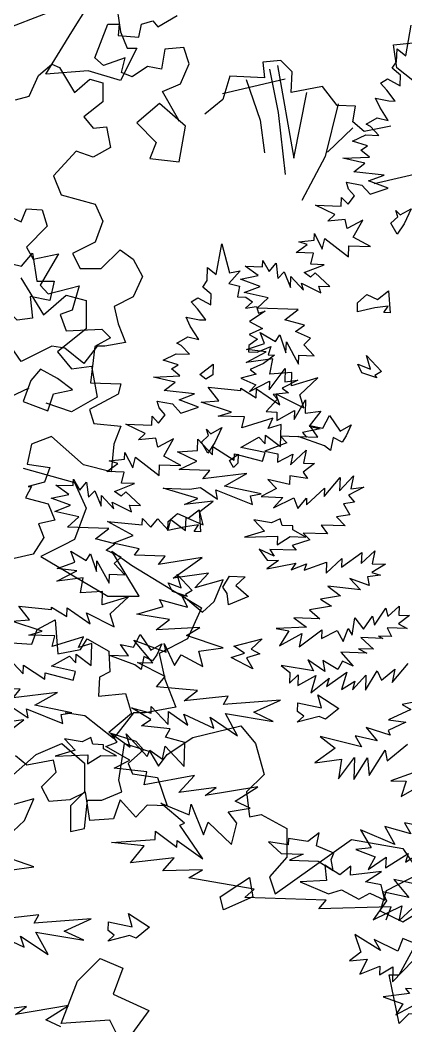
# Model space of a CAD drawing. Header units: inches. Extents: x 11.9 to 85.3, y 21.1 to 37.4.
# Drawn here: x 15.68 to 15.891, y 22.769 to 23.32 of the extents above; entities that cross this region are included whole.
import ezdxf

# ---------------------------------------------------------------- set-up
doc = ezdxf.new("R2010")
doc.units = ezdxf.units.IN
doc.header["$MEASUREMENT"] = 0
doc.layers.add('CAY', color=94, linetype='Continuous')
doc.layers.add('CAY-3', color=61, linetype='Continuous')

# ---------------------------------------------------------------- blocks, each defined once
blk = doc.blocks.new('A$C76451831')
at = {"layer": 'CAY'}
for p, q in [((3764, 1772.8), (3822.4, 1787)), ((3822.4, 1787), (3840.1, 1765.7)), ((3732.8, 1752.2), (3764, 1772.8)), ((3573, 1752.2), (3604.2, 1765.7)), ((3604.2, 1765.7), (3631.9, 1741.6)), ((3673.8, 1720.9), (3680.9, 1765.7)), ((3680.9, 1765.7), (3711.5, 1755.7)), ((3711.5, 1755.7), (3722.2, 1738)), ((3840.1, 1765.7), (3850.7, 1728)), ((3545.3, 1728), (3573, 1752.2)), ((3631.9, 1741.6), (3631.9, 1706.7)), ((3722.2, 1738), (3732.8, 1752.2)), ((3677.3, 1706.7), (3673.8, 1720.9)), ((3850.7, 1728), (3829.5, 1706.7)), ((3631.9, 1706.7), (3614.8, 1689.6)), ((3653.2, 1696.7), (3677.3, 1706.7)), ((3829.5, 1706.7), (3833, 1676.1)), ((3631.9, 1661.9), (3635.5, 1696.7)), ((3635.5, 1696.7), (3653.2, 1696.7)), ((3614.8, 1689.6), (3614.8, 1658.4)), ((3833, 1676.1), (3847.2, 1679)), ((3847.2, 1679), (3878.4, 1661.9)), ((3614.8, 1658.4), (3631.9, 1661.9)), ((3878.4, 1661.9), (3878.4, 1627.1)), ((3864.3, 1582.3), (3957.4, 1648.4)), ((3957.4, 1648.4), (4019.9, 1637.7)), ((4019.9, 1637.7), (4040.5, 1607.1)), ((3878.4, 1627.1), (3857.2, 1602.9)), ((4040.5, 1607.1), (3999.3, 1585.8)), ((3857.2, 1602.9), (3864.3, 1582.3)), ((3999.3, 1585.8), (3992.2, 1561.6)), ((3992.2, 1561.6), (4019.9, 1548.1)), ((4019.9, 1548.1), (4047.6, 1565.2)), ((1732.8, 1302.8), (1656.2, 1285.1)), ((4984.6, 1105.9), (4929.6, 1084.7)), ((5057.6, 1092.1), (5071.3, 1092.1)), ((5071.3, 1092.1), (5070.3, 1078.4)), ((5095.6, 1076.3), (5098.8, 1092.1)), ((5098.8, 1092.1), (5112.5, 1096.3)), ((5112.5, 1096.3), (5118.8, 1089)), ((5118.8, 1089), (5142, 1102.7)), ((5420.6, 1053.6), (5427.3, 1091)), ((5070.3, 1078.4), (5095.6, 1076.3)), ((5409.5, 1046.3), (5410, 1062.2)), ((5410, 1062.2), (5420.6, 1053.6)), ((4973.2, 1029.6), (4989.3, 1043.4)), ((4989.3, 1043.4), (4998.7, 1039.1)), ((5268.6, 1047.8), (5246.4, 1045.7)), ((5246.4, 1045.7), (5248.5, 1026.7)), ((5282.3, 1034.1), (5268.6, 1047.8)), ((5404.2, 1038.3), (5409.5, 1046.3)), ((4998.7, 1039.1), (5017.2, 1008.8)), ((5281.2, 1008.8), (5282.3, 1034.1)), ((5414.3, 1029.8), (5404.2, 1038.3)), ((4961.8, 1004.1), (4973.2, 1029.6)), ((5017.2, 1008.8), (5035.7, 1024.9)), ((5035.7, 1024.9), (5051.8, 1020.6)), ((5051.8, 1020.6), (5051.8, 997.4)), ((5273.8, 1025), (5197.2, 1007.3)), ((5206.3, 1028.8), (5197.9, 1000.4)), ((5248.5, 1026.7), (5206.3, 1028.8)), ((5390, 1020.2), (5398.3, 1025.4)), ((5397.8, 1011.8), (5390, 1020.2)), ((5398.3, 1025.4), (5413.9, 1016.7)), ((5413.9, 1016.7), (5414.3, 1029.8)), ((5319.2, 1016.2), (5281.2, 1008.8)), ((5337.1, 993), (5319.2, 1016.2)), ((5407.8, 998.3), (5397.8, 1011.8)), ((4945.3, 999.7), (4961.8, 1004.1)), ((5051.8, 997.4), (5028.6, 978.9)), ((5197.9, 1000.4), (5175.7, 982.4)), ((5389, 990.8), (5383.9, 1001.9)), ((5383.9, 1001.9), (5400.1, 998.6)), ((5400.1, 998.6), (5407.8, 998.3)), ((5359.3, 991.9), (5337.1, 993)), ((5356.1, 972.9), (5359.3, 991.9)), ((5399.3, 974.6), (5389, 990.8)), ((5028.6, 978.9), (5040, 965.1)), ((5369.8, 961.3), (5356.1, 972.9)), ((5372.4, 970.1), (5385.8, 977.8)), ((5377.7, 967.2), (5372.4, 970.1)), ((5385.8, 977.8), (5399.3, 974.6)), ((5040, 965.1), (5056.1, 967.1)), ((5056.1, 967.1), (5060.8, 941.9)), ((5355.8, 949.4), (5371.9, 957)), ((5402.5, 967.7), (5369.8, 961.3)), ((5371.9, 957), (5387.7, 956.4)), ((5387.7, 956.4), (5377.7, 967.2)), ((5374.2, 943.7), (5355.8, 949.4)), ((5019.2, 937.2), (4991.7, 907.3)), ((5040, 930.1), (5019.2, 937.2)), ((5060.8, 941.9), (5040, 930.1)), ((5365.8, 938.6), (5374.2, 943.7)), ((5376.4, 930.1), (5365.8, 938.6)), ((5344.2, 928.5), (5376.4, 930.1)), ((5370.7, 922.5), (5344.2, 928.5)), ((5357.2, 912.1), (5370.7, 922.5)), ((5394.2, 908.1), (5357.2, 912.1)), ((5375.4, 901.1), (5394.2, 908.1)), ((4991.7, 907.3), (5000.7, 884.1)), ((5351, 891), (5348.6, 899.3)), ((5348.6, 899.3), (5367.1, 895.9)), ((5367.1, 895.9), (5377.5, 884.7)), ((5399.1, 892.1), (5375.4, 901.1)), ((5000.7, 884.1), (5042.4, 872.7)), ((5358.4, 882.6), (5351, 891)), ((5377.5, 884.7), (5399.1, 892.1)), ((5042.4, 872.7), (5051.8, 851.9)), ((5310.5, 871.2), (5342.1, 870.1)), ((5334.1, 859.9), (5310.5, 871.2)), ((5342.1, 870.1), (5342.5, 880.9)), ((5342.5, 880.9), (5350.4, 872.5)), ((5350.4, 872.5), (5358.4, 882.6)), ((5325.6, 852), (5334.1, 859.9)), ((5051.8, 851.9), (5042.4, 826.3)), ((5347, 854), (5325.6, 852)), ((5349.4, 843.1), (5347, 854)), ((5368.3, 853.3), (5349.4, 843.1)), ((5356.7, 832.4), (5368.3, 853.3)), ((5309, 828.6), (5309.3, 836.7)), ((5309.3, 836.7), (5319, 817.8)), ((5042.4, 826.3), (5033.3, 821.6)), ((5287.1, 813.5), (5300.6, 823.4)), ((5290.3, 826.5), (5309, 828.6)), ((5300.6, 823.4), (5290.3, 826.5)), ((5319, 817.8), (5322.2, 830.9)), ((5322.2, 830.9), (5350.9, 808.5)), ((5377.6, 820.8), (5356.7, 832.4)), ((5033.3, 821.6), (5014.8, 812.5)), ((5014.8, 812.5), (5023.9, 794.1)), ((5049.4, 794.1), (5072.6, 816.9)), ((5072.6, 816.9), (5088.7, 805.5)), ((5308.4, 812.7), (5287.1, 813.5)), ((5305.2, 799.3), (5308.4, 812.7)), ((5350.9, 808.5), (5351.3, 821.7)), ((5351.3, 821.7), (5377.6, 820.8)), ((5088.7, 805.5), (5100.1, 784.6)), ((5246.2, 796.3), (5246.5, 804)), ((5246.5, 804), (5254.2, 790.6)), ((5254.2, 790.6), (5262.7, 800.7)), ((5262.7, 800.7), (5264.7, 782.1)), ((5296.7, 789.1), (5321.1, 798.7)), ((5321.1, 798.7), (5305.2, 799.3)), ((5023.9, 794.1), (5049.4, 794.1)), ((5219.4, 781), (5240.9, 785.6)), ((5240.9, 785.6), (5224.9, 797.1)), ((5224.9, 797.1), (5246.2, 796.3)), ((5264.7, 782.1), (5272.7, 790)), ((5272.7, 790), (5280.2, 771.1)), ((5304.7, 783.4), (5296.7, 789.1)), ((5310.3, 788.7), (5304.7, 783.4)), ((5328.3, 772.2), (5310.3, 788.7)), ((4951.7, 782.9), (4979.4, 737.5)), ((5100.1, 784.6), (5088.7, 759.5)), ((5243.1, 772.4), (5219.4, 781)), ((5280.2, 771.1), (5280.7, 784.3)), ((5280.7, 784.3), (5296, 767.8)), ((5296, 767.8), (5293.5, 776.1)), ((5293.5, 776.1), (5317.1, 764.4)), ((5314.7, 772.6), (5328.3, 772.2)), ((5317.1, 764.4), (5314.7, 772.6)), ((4979.4, 737.5), (5007.1, 761.7)), ((5007.1, 761.7), (5031.3, 755.2)), ((5223.8, 764.9), (5243.1, 772.4)), ((5253, 758.5), (5223.8, 764.9)), ((5031.3, 755.2), (5031.3, 720.4)), ((5088.7, 759.5), (5065.6, 747.7)), ((5239.5, 745.8), (5253, 758.5)), ((5065.6, 747.7), (5070.3, 726.8)), ((5289.7, 744), (5239.5, 745.8)), ((5273.4, 731.5), (5289.7, 744)), ((5070.3, 726.8), (5079.3, 704)), ((5297.2, 725.2), (5273.4, 731.5)), ((5286.5, 717.4), (5297.2, 725.2)), ((5031.3, 720.4), (4996.5, 692.7)), ((5248.4, 702.9), (5243.4, 716.2)), ((5243.4, 716.2), (5262.1, 705.1)), ((5262.1, 705.1), (5267.3, 713.1)), ((5267.3, 713.1), (5274.7, 691.5)), ((5304.8, 709.1), (5286.5, 717.4)), ((4952.3, 680.8), (4931.5, 710.7)), ((4989.3, 699.3), (4952.3, 680.8)), ((5005.4, 696.9), (4989.3, 699.3)), ((5044.7, 699.3), (5028.6, 678.5)), ((5054.2, 699.3), (5044.7, 699.3)), ((5079.3, 704), (5054.2, 699.3)), ((5226.8, 695.5), (5248.4, 702.9)), ((5274.7, 691.5), (5275.2, 704.7)), ((5275.2, 704.7), (5290.1, 677.4)), ((5296.4, 701.2), (5304.8, 709.1)), ((5309, 687.6), (5296.4, 701.2)), ((4996.5, 692.7), (5013.6, 672)), ((5028.6, 678.5), (5005.4, 696.9)), ((5226.3, 679.6), (5250.7, 692.4)), ((5250.7, 692.4), (5226.8, 695.5)), ((5290.1, 677.4), (5290.5, 688.3)), ((5290.5, 688.3), (5309, 687.6)), ((5013.6, 672), (5037.8, 675)), ((5037.8, 675), (5044.9, 637.2)), ((5258.6, 683.9), (5226.3, 679.6)), ((5255.2, 665.5), (5258.6, 683.9)), ((5282, 667.2), (5255.2, 665.5)), ((5281.5, 650.9), (5282, 667.2)), ((5313.5, 660.7), (5281.5, 650.9)), ((5291.5, 640.2), (5313.5, 660.7)), ((4917.8, 627.7), (4961.8, 648.6)), ((5179.9, 649.5), (5219.6, 645.4)), ((5192.9, 632.7), (5179.9, 649.5)), ((5219.6, 645.4), (5219.7, 648.1)), ((5219.7, 648.1), (5238.4, 636.6)), ((5238.4, 636.6), (5238.7, 647.4)), ((5238.7, 647.4), (5267.1, 627.9)), ((5262.5, 641.2), (5296.4, 624.1)), ((5267.1, 627.9), (5262.5, 641.2)), ((5296.4, 624.1), (5291.5, 640.2)), ((5013.6, 619.5), (4982.4, 630.1)), ((5044.9, 637.2), (5013.6, 619.5)), ((5171.6, 631.2), (5192.9, 632.7)), ((5208.3, 619), (5171.6, 631.2)), ((5192.3, 614.2), (5208.3, 619)), ((5224, 613.1), (5192.3, 614.2)), ((5220.8, 600), (5224, 613.1)), ((5258.8, 611.8), (5220.8, 600)), ((5252.9, 598.9), (5258.8, 611.8)), ((5268.9, 603.8), (5252.9, 598.9)), ((5268, 577.1), (5268.9, 603.8)), ((5249.5, 580.4), (5249.9, 590.8)), ((5249.9, 590.8), (5268, 577.1)), ((5166.8, 572.4), (5167.3, 586)), ((5167.3, 586), (5185.2, 566.8)), ((5185.2, 566.8), (5185.5, 577.2)), ((5185.5, 577.2), (5211.7, 560.4)), ((5219.9, 576), (5241.7, 588.4)), ((5241.7, 588.4), (5249.5, 580.4)), ((5142.7, 570.6), (5166.8, 572.4)), ((5166.3, 559.3), (5142.7, 570.6)), ((5211.7, 560.4), (5212, 568.1)), ((5212, 568.1), (5246.1, 559.2)), ((5249.2, 569.6), (5219.9, 576)), ((5246.1, 559.2), (5249.2, 569.6)), ((5144.7, 549.2), (5166.3, 559.3)), ((5181.8, 547.9), (5144.7, 549.2)), ((5173.3, 537.8), (5181.8, 547.9)), ((5227, 544), (5173.3, 537.8)), ((5199.7, 528.7), (5227, 544)), ((5244.7, 519.4), (5199.7, 528.7)), ((5125.3, 526.3), (5157, 525.2)), ((5167.5, 513.9), (5125.3, 526.3)), ((5157, 525.2), (5170.6, 527)), ((5170.6, 527), (5191.5, 513.1)), ((5189.1, 524.1), (5233.8, 506.2)), ((5191.5, 513.1), (5189.1, 524.1)), ((5231.5, 517.1), (5244.7, 519.4)), ((5233.8, 506.2), (5231.5, 517.1)), ((5150.9, 506.4), (5167.5, 513.9)), ((5185.9, 510.6), (5150.9, 506.4)), ((5169.6, 498), (5185.9, 510.6)), ((5174, 481.5), (5169.6, 498)), ((5057.3, 485.6), (5099.7, 481.8)), ((5088.4, 468.6), (5057.3, 485.6)), ((5099.7, 481.8), (5100, 489.5)), ((5100, 489.5), (5110.1, 478.8)), ((5110.1, 478.8), (5118.6, 488.9)), ((5118.6, 488.9), (5131.2, 475.3)), ((5131.2, 475.3), (5134.4, 488.3)), ((5134.4, 488.3), (5152.5, 474.6)), ((5152.5, 474.6), (5153.1, 490.4)), ((5153.1, 490.4), (5174, 481.5)), ((5064.1, 459.1), (5088.4, 468.6)), ((5096, 452.5), (5064.1, 459.1)), ((5062.5, 449.6), (5086.7, 432.5)), ((5090.3, 444.6), (5096, 452.5)), ((5127.4, 443.3), (5090.3, 444.6)), ((5119.3, 433.1), (5127.4, 443.3)), ((5172.7, 441.7), (5119.3, 433.1)), ((5137.3, 416.6), (5172.7, 441.7)), ((5180.2, 422.8), (5137.3, 416.6)), ((5163.7, 404.8), (5180.2, 422.8)), ((5198.4, 414.5), (5163.7, 404.8)), ((5187.1, 388.1), (5198.4, 414.5)), ((5154.7, 381.1), (5147.1, 397.2)), ((5147.1, 397.2), (5173, 375)), ((5093.2, 372.8), (5125.3, 382.1)), ((5120.6, 390.5), (5154.7, 381.1)), ((5125.3, 382.1), (5120.6, 390.5)), ((5171.9, 380.3), (5154.8, 342.6)), ((5173, 375), (5187.1, 388.1)), ((5132.9, 366), (5093.2, 372.8)), ((5116.6, 353.4), (5132.9, 366)), ((5169.7, 356.6), (5116.6, 353.4)), ((5153.5, 346.7), (5169.7, 356.6)), ((5198.3, 331.5), (5153.5, 346.7)), ((5112.4, 313.2), (5089.4, 340.8)), ((5089.4, 340.8), (5128.7, 326.2)), ((5154.8, 342.6), (5120.1, 324.9)), ((5126.4, 336.8), (5139.1, 310)), ((5128.7, 326.2), (5126.4, 336.8)), ((5168.7, 327.6), (5198.3, 331.5)), ((5120.1, 324.9), (5127.1, 293.6)), ((5139.1, 310), (5147.2, 322.9)), ((5147.2, 322.9), (5173.5, 308.8)), ((5173.5, 308.8), (5168.7, 327.6)), ((5093.9, 313.9), (5112.4, 313.2)), ((5127.7, 296.8), (5093.9, 313.9)), ((5116.8, 284), (5127.7, 296.8)), ((5167, 279.6), (5116.8, 284)), ((5127.1, 293.6), (5140.7, 259.4)), ((5150.7, 267), (5167, 279.6)), ((5204.4, 272.8), (5150.7, 267)), ((5198.6, 262.6), (5204.4, 272.8)), ((5110, 244.4), (5086.5, 258.4)), ((5086.5, 258.4), (5110.3, 252.1)), ((5140.7, 259.4), (5103, 252.3)), ((5110.3, 252.1), (5110.6, 260.2)), ((5110.6, 260.2), (5131.1, 238.2)), ((5268.1, 267.9), (5198.6, 262.6)), ((5235.4, 253.2), (5268.1, 267.9)), ((5029.8, 248.8), (5005.7, 252.3)), ((5064.6, 221), (5029.8, 248.8)), ((5088.8, 252.3), (5064.6, 221)), ((5103, 252.3), (5088.8, 252.3)), ((5131.1, 238.2), (5131.7, 254.1)), ((5131.7, 254.1), (5155.1, 237.4)), ((5155.1, 237.4), (5150.1, 250.7)), ((5150.1, 250.7), (5186.7, 233.6)), ((5186.7, 233.6), (5182.2, 246.9)), ((5182.2, 246.9), (5215.8, 224.4)), ((5200.9, 251.6), (5259, 241.9)), ((5215.8, 224.4), (5200.9, 251.6)), ((5259, 241.9), (5235.4, 253.2)), ((5098.9, 236.6), (5110, 244.4)), ((5133.6, 232.7), (5098.9, 236.6)), ((5069.2, 216.4), (5061.4, 227.5)), ((5061.4, 227.5), (5084.8, 210.4)), ((5080, 226.9), (5105.7, 199.2)), ((5084.8, 210.4), (5080, 226.9)), ((5127.8, 222.5), (5133.6, 232.7)), ((5151.6, 216.2), (5127.8, 222.5)), ((5055.4, 211.4), (5069.2, 216.4)), ((5084.3, 194.5), (5055.4, 211.4)), ((5124.2, 195.8), (5127.5, 211.6)), ((5127.5, 211.6), (5150.6, 186.8)), ((5150.6, 186.8), (5151.6, 216.2)), ((5105.7, 199.2), (5108.7, 206.8)), ((5108.7, 206.8), (5124.2, 195.8)), ((5065.3, 184.8), (5084.3, 194.5)), ((5105.1, 180.6), (5065.3, 184.8)), ((5101.8, 164.4), (5105.1, 180.6)), ((5163.4, 175.9), (5101.8, 164.4)), ((5144.1, 155.3), (5163.4, 175.9)), ((5189.6, 161.4), (5144.1, 155.3)), ((5240.4, 162.3), (5176.1, 151.4)), ((5176.1, 151.4), (5189.6, 161.4)), ((5213, 144.7), (5240.4, 162.3)), ((5150.9, 117.8), (5122.3, 142.4)), ((5122.3, 142.4), (5156.7, 128.1)), ((5156.7, 128.1), (5159.4, 141.1)), ((5159.4, 141.1), (5174.4, 103.4)), ((5204.4, 131.8), (5231.3, 136.3)), ((5231.3, 136.3), (5213, 144.7)), ((5214.8, 117.9), (5204.4, 131.8)), ((5145.4, 115.3), (5150.9, 117.8)), ((5173.4, 74.4), (5145.4, 115.3)), ((5174.4, 103.4), (5180, 119.1)), ((5180, 119.1), (5208.5, 91.8)), ((5208.5, 91.8), (5214.8, 117.9)), ((5115.3, 97.8), (5115.7, 108.2)), ((5115.7, 108.2), (5141.7, 88.7)), ((5062.2, 94.2), (5115.3, 97.8)), ((5101.9, 90.1), (5062.2, 94.2)), ((5085.3, 69.4), (5101.9, 90.1)), ((5141.7, 88.7), (5142, 96.8)), ((5142, 96.8), (5173.4, 74.4)), ((5138.6, 75.7), (5085.3, 69.4)), ((5124.9, 59.8), (5138.6, 75.7)), ((5172.9, 60.9), (5124.9, 59.8)), ((5156.3, 51), (5172.9, 60.9)), ((5236, 37.4), (5156.3, 51)), ((5224.8, 27.3), (5236, 37.4)), ((5323.5, 23.9), (5224.8, 27.3)), ((5314.9, 13.3), (5323.5, 23.9)), ((5402.9, 15.7), (5314.9, 13.3)), ((5396.9, 0), (5402.9, 15.7))]:
    blk.add_line(p, q, dxfattribs=at)
for points in [[(3821.2, 1594.5), (3833.1, 1602.4), (3837, 1578.6), (3801.4, 1562.8), (3797.4, 1578.6)], [(4035, 1519.2), (4050.8, 1527.2), (4050.8, 1495.5), (4066.6, 1495.5), (4078.5, 1459.8), (4102.3, 1467.8), (4090.4, 1432.1), (4027.1, 1436.1), (4015.2, 1424.2), (4003.3, 1483.6), (4015.2, 1483.6)], [(1287.7, 1470.3), (1307.5, 1502), (1343.1, 1498), (1347, 1470.3), (1355, 1450.5), (1366.8, 1450.5), (1347, 1410.9), (1307.5, 1422.8), (1256, 1418.8)], [(3623.3, 1475.7), (3651, 1503.4), (3678.7, 1491.5), (3666.8, 1459.8), (3710.3, 1440), (3678.7, 1396.5), (3662.8, 1428.1), (3603.5, 1424.2)], [(1683.5, 1426.7), (1679.6, 1454.5), (1715.2, 1458.4), (1723.1, 1442.6), (1703.3, 1410.9)], [(1418.3, 1311.9), (1426.2, 1355.4), (1394.5, 1383.2), (1366.8, 1359.4), (1390.6, 1335.6), (1382.7, 1315.8)], [(1443.6, 1052.7), (1459.9, 1065.3), (1459.5, 1052.2), (1451.1, 1047)], [(1445.7, 970.1), (1454.1, 978), (1451.7, 985.8), (1456.9, 980.2), (1470.4, 987.9), (1462, 969.6), (1453.4, 956.7)], [(1444.6, 860.9), (1436.9, 861.2), (1442.2, 869.2), (1426.3, 867), (1404.8, 862.3), (1405.2, 873.2), (1416.4, 883.2), (1429.3, 877.3), (1442.8, 887.7)], [(5402.6, 849.4), (5411, 857.2), (5408.6, 865), (5413.8, 859.4), (5427.2, 867.1), (5418.9, 848.8), (5410.3, 835.9)], [(4915.7, 781.4), (4928.9, 802.5), (4952.7, 797.2), (4965.9, 813), (4971.2, 778.7), (4992.3, 778.7), (4987, 755), (4963.2, 760.2), (4965.9, 733.8), (4947.4, 731.2), (4942.1, 736.5), (4942.1, 760.2), (4915.7, 760.2), (4899.9, 776.1)], [(1428.7, 781.7), (1410.3, 787.8), (1405.3, 798.4), (1420.9, 792.4), (1416.1, 808.9), (1434.4, 789.2), (1426.1, 784.5)], [(1476.9, 785.4), (1471.7, 793.3), (1479.9, 806.6), (1498.9, 806), (1487.6, 795.5), (1503, 781.8), (1478.7, 771.8)], [(5401.5, 740.1), (5393.8, 740.4), (5399.1, 748.4), (5383.1, 746.2), (5361.7, 741.5), (5362, 752.4), (5373.3, 762.4), (5386.2, 756.5), (5399.7, 766.9)], [(1364.6, 698.7), (1332.9, 710.2), (1356.9, 709.4), (1346.9, 723.3), (1362.7, 720.1), (1370.9, 735.6), (1383.8, 716.6), (1397.3, 724.3), (1391.3, 710.9), (1386.1, 703.4), (1375.4, 708.7), (1372.1, 693)], [(1485.1, 721.2), (1519.8, 730.4), (1506.2, 717.8), (1516.9, 712), (1500.4, 707.1), (1508.1, 693.7), (1481.9, 707.7), (1497.9, 712.6)], [(5385.6, 660.9), (5367.2, 667), (5362.2, 677.6), (5377.8, 671.6), (5372.9, 688.1), (5391.3, 668.4), (5383, 663.7)], [(4975.5, 671.4), (4963.7, 657.6), (4954.7, 632), (4984.6, 620.6), (4991.7, 641.5), (5014.8, 646.2), (4996.4, 660)], [(5321.5, 577.9), (5289.7, 589.5), (5313.7, 588.6), (5303.8, 602.6), (5319.5, 599.3), (5327.8, 614.9), (5340.7, 595.8), (5354.1, 603.5), (5348.2, 590.1), (5343, 582.6), (5332.3, 588), (5329, 572.2)], [(1313.2, 601.7), (1310.8, 609.9), (1300.2, 604.8), (1278.6, 608.3), (1291.7, 594.7), (1267.4, 587.4), (1307.3, 588.7), (1306.9, 577.9), (1323.2, 588.2), (1342.2, 587.5), (1326.2, 596.2), (1326.3, 601.2)], [(1603.8, 461), (1606.8, 469), (1585.8, 477.9), (1589, 493.7), (1575.1, 483.3), (1551.6, 486.8), (1551.4, 479.1), (1527.5, 482.7), (1542.8, 468.5), (1569.5, 467.6), (1553, 460.5), (1587.8, 459.2), (1606, 447.7)], [(5270.1, 480.9), (5267.7, 489.1), (5257.1, 484.1), (5235.4, 487.5), (5248.5, 473.9), (5224.3, 466.6), (5264.2, 467.9), (5263.8, 457.1), (5280, 467.4), (5299.1, 466.7), (5283, 475.4), (5283.2, 480.4)], [(1332, 374.8), (1332.4, 385.2), (1361.2, 379.2), (1356.8, 395.2), (1382.5, 378.5), (1366.1, 365.4), (1358.1, 368.4), (1331.6, 361.7), (1339.5, 369.1)], [(5288.9, 254), (5289.3, 264.4), (5318.1, 258.4), (5313.6, 274.5), (5339.3, 257.7), (5323, 244.7), (5315, 247.7), (5288.4, 240.9), (5296.4, 248.3)], [(5395.1, 24.1), (5390.7, 42.8), (5371.8, 46.2), (5391.3, 58.7), (5353.5, 54.6), (5353.9, 65.4), (5340.4, 55), (5322.2, 66.5), (5324.3, 47.9), (5292.1, 46.3), (5326.4, 31.5), (5342.5, 36.4), (5363.4, 25.2), (5376.8, 32.4)]]:
    blk.add_lwpolyline(points, close=True, dxfattribs=at)
for points in [[(1194.4, 1253.4), (1226.1, 1238.6), (1232.4, 1254.5), (1251.4, 1253.4), (1257.7, 1233.4), (1232.4, 1208), (1240.8, 1193.3), (1271.4, 1199.6), (1249.3, 1161.6), (1258.8, 1151.1), (1296.7, 1160.6), (1288.3, 1131.1), (1273.5, 1125.8), (1280.9, 1105.7), (1324.2, 1107.9), (1334.7, 1097.3), (1315.7, 1086.8), (1310.4, 1042.5), (1347.4, 1041.4), (1344.2, 1028.7), (1309.4, 1009.8), (1314.7, 992.9), (1347.4, 989.7), (1338.9, 967.6), (1335.8, 933.8), (1302, 942.3), (1263, 977.1), (1238.7, 967.6), (1233.4, 943.3), (1260.9, 939.1), (1254.5, 921.2), (1234.5, 915.9), (1238.7, 915.9), (1231.3, 902.2), (1258.8, 894.8), (1267.2, 874.8), (1247.2, 870.5), (1253.5, 853.7)], [(1274.4, 257.1), (1256.2, 265.5), (1283.5, 283.1), (1219.2, 272.2), (1232.7, 282.1), (1187.2, 276)], [(1193.2, 371.5), (1229.8, 354.3), (1225.3, 367.6), (1258.9, 345.2), (1244, 372.4), (1302.2, 362.7), (1278.5, 373.9), (1311.2, 388.7), (1241.7, 383.4), (1247.5, 393.6), (1193.8, 387.8)], [(1211.8, 448.3), (1241.4, 452.3), (1196.6, 467.5)], [(1216.2, 495.8), (1230.2, 508.9), (1241.6, 535.3), (1206.8, 525.6)], [(1212.8, 618.8), (1229.1, 631.3), (1194, 627.1)], [(1213.8, 647.7), (1234.6, 633.9), (1232.3, 644.8), (1276.9, 627), (1274.6, 637.9), (1287.8, 640.2), (1242.8, 649.4), (1270.1, 664.8), (1216.4, 658.5), (1224.9, 668.7), (1187.8, 670)], [(1210.4, 706.8), (1228.3, 687.6), (1228.7, 698), (1254.8, 681.2), (1255.1, 688.9), (1289.2, 680), (1292.3, 690.3), (1263.1, 696.8), (1284.8, 709.2), (1292.7, 701.2), (1293, 711.6), (1311.1, 697.8), (1312.1, 724.6), (1296, 719.7), (1301.9, 732.6), (1263.9, 720.8), (1267.1, 733.8), (1235.4, 734.9), (1251.4, 739.8), (1214.7, 752), (1236, 753.5), (1223, 770.3), (1262.8, 766.2), (1262.9, 768.9), (1281.5, 757.4), (1281.9, 768.2), (1310.2, 748.6), (1305.7, 761.9), (1339.5, 744.9), (1334.6, 760.9), (1356.7, 781.5), (1324.6, 771.7), (1325.2, 788), (1298.4, 786.2), (1301.7, 804.7), (1269.4, 800.4), (1293.9, 813.1), (1270, 816.2), (1291.5, 823.6), (1286.5, 837), (1305.2, 825.9), (1310.4, 833.9), (1317.9, 812.3), (1318.3, 825.4), (1333.2, 798.2), (1333.6, 809), (1352.2, 808.4), (1339.5, 822), (1347.9, 829.8), (1329.6, 838.2), (1340.3, 846), (1316.5, 852.2), (1332.8, 864.8), (1282.6, 866.6), (1296.2, 879.2), (1266.9, 885.7), (1286.2, 893.2), (1262.5, 901.7), (1284, 906.4), (1268.1, 917.8), (1289.3, 917.1), (1289.6, 924.8), (1297.3, 911.4), (1305.8, 921.5), (1307.9, 902.9), (1315.9, 910.7), (1323.4, 891.9), (1323.8, 905), (1339.1, 888.6), (1336.7, 896.9), (1360.3, 885.2), (1357.8, 893.4), (1371.4, 892.9), (1353.4, 909.4), (1347.8, 904.2), (1339.8, 909.9), (1364.2, 919.5), (1348.4, 920), (1351.5, 933.5), (1330.3, 934.3), (1343.8, 944.2), (1333.4, 947.3), (1352.1, 949.4), (1352.4, 957.5), (1362.1, 938.6), (1365.3, 951.6), (1394, 929.3), (1394.4, 942.4), (1420.7, 941.5), (1399.8, 953.1), (1411.4, 974), (1392.5, 963.8), (1390.1, 974.8), (1368.8, 972.8), (1377.2, 980.7), (1353.6, 991.9), (1385.3, 990.8), (1385.6, 1001.7), (1393.5, 993.3), (1401.6, 1003.4), (1394.2, 1011.8), (1391.7, 1020.1), (1410.2, 1016.7), (1420.7, 1005.5), (1442.2, 1012.9), (1418.5, 1021.8), (1437.3, 1028.9), (1400.3, 1032.9), (1413.8, 1043.3), (1387.3, 1049.2), (1419.5, 1050.8), (1409, 1059.4), (1417.3, 1064.5), (1398.9, 1070.1), (1415, 1077.7), (1430.9, 1077.2), (1420.8, 1088), (1415.5, 1090.9), (1428.9, 1098.6), (1442.4, 1095.4), (1432.1, 1111.6), (1427, 1122.6), (1443.2, 1119.4), (1450.9, 1119.1), (1441, 1132.6), (1433.1, 1141), (1441.4, 1146.2), (1457, 1137.5), (1457.5, 1150.6), (1447.3, 1159.1), (1452.6, 1167.1), (1453.1, 1182.9), (1463.7, 1174.4), (1470.5, 1211.8), (1479.7, 1176.6), (1492.9, 1178.8), (1479.2, 1163.4), (1492.2, 1160.3), (1489.5, 1147.2), (1499.9, 1146.8), (1507.9, 1141.1), (1499.4, 1133.3), (1512.7, 1135.5), (1515.1, 1127.3), (1523.3, 1129.7), (1504.3, 1117.2), (1519.9, 1108.5), (1503.8, 1101.4), (1514, 1095.6), (1503.3, 1087.8), (1503, 1080.1), (1513.4, 1079.7), (1530, 1086.9), (1526.9, 1076.5), (1534.6, 1076.3), (1521.1, 1065.9), (1505, 1058.7), (1512.5, 1053), (1493.8, 1048.2), (1512, 1039.9), (1504.1, 1032), (1528.5, 1044.3), (1528.1, 1033.9), (1547.6, 1060), (1547.1, 1043.7), (1563, 1045.8), (1544.1, 1036.1), (1551.6, 1030.3), (1532.9, 1028.3), (1538.2, 1022.7), (1524.5, 1007.3), (1537.6, 1006.8), (1537.3, 996.4), (1559, 1008.8), (1558.6, 997.9), (1572.6, 1021.5), (1572, 1005.6), (1591.1, 1007.7), (1576.9, 989.6), (1590.4, 986.4), (1568.9, 981.7), (1573.7, 976.1), (1542, 977.2), (1549.5, 969.2), (1522.8, 959.3), (1538.6, 956), (1538.2, 945.6), (1557.1, 955.4), (1554, 942.3), (1573.2, 960.2), (1569.9, 944.5), (1583.5, 944), (1569.5, 933.6), (1574.7, 925.7), (1553.5, 929.2), (1553.1, 918.3), (1526.6, 924.7), (1537.1, 913.4), (1518.2, 903.7), (1544.9, 902.7), (1533.5, 890), (1558, 902.3), (1563, 889), (1573.8, 901.7), (1573.5, 893.6), (1595.6, 914.1), (1595.2, 903.7), (1614.6, 927.1), (1614, 910.8), (1631, 929.2), (1627.7, 913), (1643.6, 915.2), (1624.7, 905.4), (1632.1, 897), (1618.9, 894.7), (1626.6, 881.3), (1610.2, 879.2), (1620.7, 867.9), (1591.3, 868.9), (1599.1, 858.2), (1569.6, 859.3), (1577.5, 850.8), (1556, 843.9), (1561.2, 838.3), (1529.1, 839.4), (1534.2, 831), (1515.9, 839.8), (1525.9, 826.3), (1539.5, 825.9), (1525.5, 815.5), (1560.6, 822.4), (1554.9, 814.4), (1573.8, 821.9), (1570.8, 813.9), (1597.8, 823.8), (1597.4, 810.2), (1616.6, 828.2), (1616.2, 817.7), (1640.9, 835.5), (1640.4, 822.3), (1656.8, 837.6), (1653.5, 821.9), (1669.8, 821.3), (1653.1, 811), (1663.9, 807.9), (1648, 805.8), (1649.9, 795.3), (1626.6, 803.8), (1639.3, 790.2), (1599.5, 794.3), (1615, 782.9), (1590.8, 778.7), (1604.1, 770.1), (1577.2, 765.6), (1590, 754.7), (1558.3, 755.8), (1573.8, 744.4), (1536.6, 743), (1552.3, 740.2), (1540.8, 721.6), (1568.1, 736.9), (1564.8, 720.7), (1592.2, 741.1), (1591.9, 730.6), (1610.8, 740.4), (1618.5, 727), (1624.5, 742.7), (1629.2, 734.8), (1632.6, 756), (1643, 742), (1654, 757.9), (1656.3, 747), (1670.2, 767.8), (1672.6, 757.3), (1686.6, 770), (1686.2, 759.1), (1699.3, 758.6), (1685.9, 748.7), (1696.1, 742.9), (1672.1, 743.7), (1677.2, 733.1), (1661.3, 733.7), (1666.6, 730.8), (1639.9, 731.7), (1655.3, 717.6), (1636.8, 718.2), (1647, 712.9), (1615.3, 714), (1630.6, 697.1), (1617.6, 703), (1611.9, 692.8), (1593.7, 703.8), (1595.9, 690.6), (1575.1, 704.5), (1582.3, 691.1), (1542.7, 697.9), (1553.3, 689.4), (1552.8, 676.3), (1563.6, 686.3), (1563.1, 673.2), (1584.9, 685.6), (1579.1, 664.5), (1601.1, 682.3), (1598, 672), (1622.6, 689.7), (1616.4, 668.6), (1632.6, 678.5), (1629.6, 668.1), (1646.1, 686.1), (1645.4, 667.6), (1659.8, 691.1), (1664.9, 680), (1681.2, 693.1), (1677.9, 676.9), (1697.3, 700.2)], [(1722.5, 656.7), (1690.1, 650.1), (1700.8, 644.3), (1673.6, 631.7), (1694.8, 628.7), (1673.2, 618.6), (1675.7, 613), (1646.5, 622.2), (1659.6, 605.9), (1633, 611.8), (1640.7, 598.4), (1590.4, 611), (1608.5, 596.8), (1583.9, 579.1), (1616.2, 583.4), (1612.6, 559.5), (1632.1, 585.5), (1631.2, 558.8), (1648, 585), (1649.9, 563.6), (1669.6, 594.7), (1671.9, 581.4), (1696.6, 601.9)], [(1703.5, 566.7), (1676.5, 557.2), (1695, 556.6), (1688.9, 538.2), (1710.7, 550.6)], [(1727.4, 499.2), (1693.2, 505.9), (1700.9, 492.5), (1669.1, 501.3), (1681.4, 479.5), (1639.5, 497.3), (1652.3, 475.6), (1633.6, 473.5), (1657.4, 464.5), (1648.7, 449), (1670.5, 464.1), (1670, 450.9), (1697.4, 468.6), (1694.3, 457.8), (1718.8, 473.3)], [(1722.2, 427.8), (1680, 437), (1698.2, 415), (1666.3, 421.6), (1671.3, 411), (1654.7, 387.5), (1689.7, 404.9), (1686.3, 386.4), (1702.7, 401.7)], [(1719.6, 353.1), (1691, 365), (1685, 349.3), (1656.1, 363.5), (1663.8, 350.1), (1632.7, 369.7), (1639.7, 348.2), (1626.2, 337.8), (1647.6, 339.7), (1638.8, 321.5), (1663.1, 331), (1662.7, 320.6), (1679, 330.5), (1678.3, 311.9), (1703.2, 337.8)], [(1707.5, 303.2), (1694.3, 303.7), (1699.1, 298), (1667.2, 293.7), (1691, 285.2), (1682.3, 271.9), (1706.8, 284.6)], [(5144.1, 974), (5144.1, 975), (5124.1, 1009.8), (5146.2, 1019.3), (5156.8, 1043.6), (5150.4, 1063.6), (5127.2, 1061.5), (5123, 1037.3), (5106.1, 1040.4), (5087.2, 1027.8), (5074.5, 1033.1), (5078.7, 1051), (5052.3, 1041.5), (5041.8, 1051), (5057.6, 1092.1)], [(1253.5, 853.7), (1240.8, 833.6), (1217.6, 828.4)], [(5254.8, 1037.3), (5265.4, 984.5), (5273.8, 908.6)], [(5264.3, 1041.5), (5284.4, 928.6), (5300.2, 1008.8)], [(5226.4, 1024.6), (5243.2, 975), (5248.5, 935)], [(5338.2, 995.1), (5322.3, 930.7), (5293.9, 877)], [(5356.1, 965.6), (5325.5, 936)], [(1484.5, 939.3), (1479.8, 947.6), (1490.5, 955.4), (1490.1, 944.5), (1484.5, 939.3)]]:
    blk.add_lwpolyline(points, dxfattribs=at)
at = {"layer": 'CAY-3'}
for p, q in [((4954.6, 550.5), (5017.1, 533.4)), ((5017.1, 533.4), (5031.3, 502.1)), ((5031.3, 502.1), (5017.1, 463.8)), ((5003.6, 456.7), (4975.9, 443.1)), ((5017.1, 463.8), (5003.6, 456.7)), ((4975.9, 443.1), (5057.6, 394.5)), ((5095.9, 394.5), (5062.5, 449.6)), ((5086.7, 432.5), (5171.9, 380.3)), ((5057.6, 394.5), (5095.9, 394.5))]:
    blk.add_line(p, q, dxfattribs=at)
blk.add_lwpolyline([(4934.6, 338.2), (4965.2, 336), (4971.6, 354), (4993.7, 365.6), (4996.9, 324.4), (5024.3, 329.7), (5032.7, 342.4), (5059.1, 327.6), (5060.2, 302.3), (5047.5, 296), (5046.4, 272.8), (5079.1, 275.9), (5086.5, 251.7), (5059.1, 228.5), (5091.8, 217.9), (5101.3, 207.4), (5082.3, 190.5), (5087.6, 177.8), (5118.2, 173.6), (5129.8, 138.8), (5105.5, 139.9), (5091.8, 125.1), (5072.8, 146.2), (5064.4, 123), (5035.9, 120.9), (5030.6, 155.7), (5011.6, 146.2), (4986.3, 144.1), (4976.8, 162), (4994.8, 179.9), (4991.6, 194.7), (4958.9, 188.4), (4945.2, 200)], dxfattribs=at)

msp = doc.modelspace()

# ---------------------------------------------------------------- block references
at = {"layer": 'CAY', "xscale": 0.0004489089019145984, "yscale": 0.0004489089019145984, "zscale": 0.0004489089019145984}
for p in [(13.45711, 22.82744), (15.12979, 22.65341), (14.08437, 22.13133)]:
    msp.add_blockref('A$C76451831', p, dxfattribs=at)

doc.saveas('drawing.dxf')
